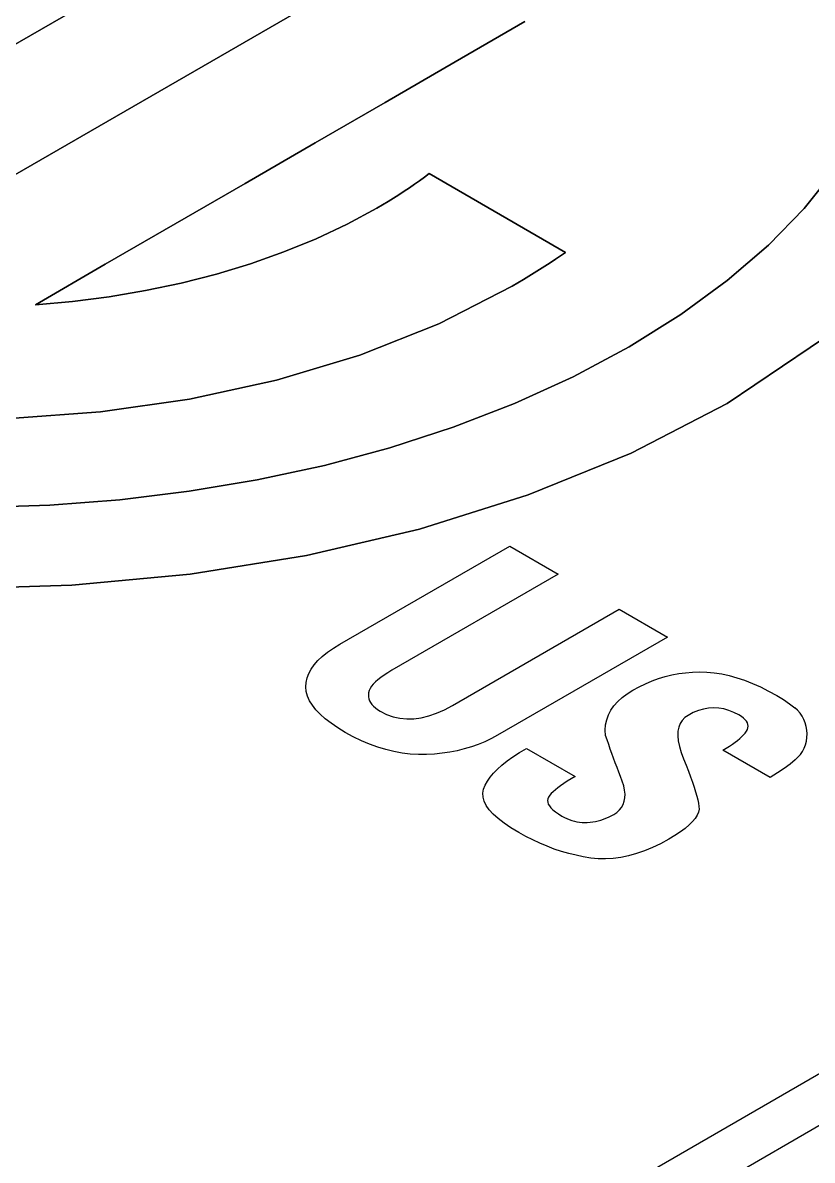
# Model space of a CAD drawing. Header units: inches. Extents: x 2.5 to 102.3, y 2 to 82.2.
# Drawn here: x 63.3183 to 63.4575, y 52.4942 to 52.6947 of the extents above; entities that cross this region are included whole.
import ezdxf

# ---------------------------------------------------------------- set-up
doc = ezdxf.new("R2010")
doc.units = ezdxf.units.IN
doc.header["$MEASUREMENT"] = 0
doc.layers.add('LABEL', color=2, linetype='Continuous')

msp = doc.modelspace()

# ---------------------------------------------------------------- linework, layer by layer
msp.add_line((63.35903, 52.44283), (63.65129, 52.61155))
at = {"layer": 'LABEL'}
for p, q in [((63.2288, 52.63997), (63.39397, 52.73533)), ((63.39397, 52.73533), (63.2288, 52.63997)), ((63.43373, 52.73531), (63.25374, 52.63139)), ((63.25374, 52.63139), (63.43373, 52.73531)), ((63.3945, 52.68775), (63.40683, 52.69488)), ((63.40683, 52.69488), (63.3945, 52.68775)), ((63.38217, 52.68062), (63.3945, 52.68775)), ((63.3945, 52.68775), (63.38217, 52.68062)), ((63.36984, 52.67349), (63.38217, 52.68062)), ((63.38217, 52.68062), (63.36984, 52.67349)), ((63.35751, 52.66636), (63.36984, 52.67349)), ((63.36984, 52.67349), (63.35751, 52.66636)), ((63.38996, 52.66807), (63.38912, 52.66744)), ((63.38912, 52.66744), (63.38996, 52.66807)), ((63.414, 52.6542), (63.38996, 52.66807)), ((63.38996, 52.66807), (63.414, 52.6542)), ((63.46142, 52.6686), (63.45605, 52.66194)), ((63.45605, 52.66194), (63.46142, 52.6686)), ((63.34518, 52.65923), (63.35751, 52.66636)), ((63.35751, 52.66636), (63.34518, 52.65923)), ((63.38736, 52.66619), (63.38646, 52.66558)), ((63.38646, 52.66558), (63.38736, 52.66619)), ((63.38825, 52.66682), (63.38736, 52.66619)), ((63.38736, 52.66619), (63.38825, 52.66682)), ((63.38912, 52.66744), (63.38825, 52.66682)), ((63.38825, 52.66682), (63.38912, 52.66744)), ((63.38461, 52.66436), (63.38367, 52.66376)), ((63.38367, 52.66376), (63.38461, 52.66436)), ((63.38555, 52.66496), (63.38461, 52.66436)), ((63.38461, 52.66436), (63.38555, 52.66496)), ((63.38646, 52.66558), (63.38555, 52.66496)), ((63.38555, 52.66496), (63.38646, 52.66558)), ((63.38074, 52.662), (63.37551, 52.65917)), ((63.37551, 52.65917), (63.38074, 52.662)), ((63.38173, 52.66258), (63.38074, 52.662)), ((63.38074, 52.662), (63.38173, 52.66258)), ((63.38271, 52.66316), (63.38173, 52.66258)), ((63.38173, 52.66258), (63.38271, 52.66316)), ((63.38367, 52.66376), (63.38271, 52.66316)), ((63.38271, 52.66316), (63.38367, 52.66376)), ((63.45605, 52.66194), (63.44974, 52.65547)), ((63.44974, 52.65547), (63.45605, 52.66194)), ((63.33285, 52.6521), (63.34518, 52.65923)), ((63.34518, 52.65923), (63.33285, 52.6521)), ((63.37551, 52.65917), (63.37004, 52.6566)), ((63.37004, 52.6566), (63.37551, 52.65917)), ((63.37004, 52.6566), (63.36435, 52.65427)), ((63.36435, 52.65427), (63.37004, 52.6566)), ((63.36435, 52.65427), (63.35847, 52.6522)), ((63.35847, 52.6522), (63.36435, 52.65427)), ((63.41309, 52.65359), (63.414, 52.6542)), ((63.414, 52.6542), (63.41309, 52.65359)), ((63.44974, 52.65547), (63.44249, 52.64923)), ((63.44249, 52.64923), (63.44974, 52.65547)), ((63.32053, 52.64497), (63.33285, 52.6521)), ((63.33285, 52.6521), (63.32053, 52.64497)), ((63.35847, 52.6522), (63.35243, 52.65037)), ((63.35243, 52.65037), (63.35847, 52.6522)), ((63.40941, 52.65117), (63.41034, 52.65177)), ((63.41034, 52.65177), (63.40941, 52.65117)), ((63.41034, 52.65177), (63.41127, 52.65237)), ((63.41127, 52.65237), (63.41034, 52.65177)), ((63.41127, 52.65237), (63.41219, 52.65298)), ((63.41219, 52.65298), (63.41127, 52.65237)), ((63.41219, 52.65298), (63.41309, 52.65359)), ((63.41309, 52.65359), (63.41219, 52.65298)), ((63.35243, 52.65037), (63.34624, 52.64879)), ((63.34624, 52.64879), (63.35243, 52.65037)), ((63.40655, 52.64939), (63.40751, 52.64998)), ((63.40751, 52.64998), (63.40655, 52.64939)), ((63.40751, 52.64998), (63.40847, 52.65057)), ((63.40847, 52.65057), (63.40751, 52.64998)), ((63.40847, 52.65057), (63.40941, 52.65117)), ((63.40941, 52.65117), (63.40847, 52.65057)), ((63.34624, 52.64879), (63.33994, 52.64746)), ((63.33994, 52.64746), (63.34624, 52.64879)), ((63.39164, 52.64162), (63.40459, 52.64823)), ((63.40459, 52.64823), (63.39164, 52.64162)), ((63.40459, 52.64823), (63.40557, 52.64881)), ((63.40557, 52.64881), (63.40459, 52.64823)), ((63.40557, 52.64881), (63.40655, 52.64939)), ((63.40655, 52.64939), (63.40557, 52.64881)), ((63.44249, 52.64923), (63.43431, 52.64324)), ((63.43431, 52.64324), (63.44249, 52.64923)), ((63.33353, 52.64638), (63.32706, 52.64555)), ((63.32706, 52.64555), (63.33353, 52.64638)), ((63.33994, 52.64746), (63.33353, 52.64638)), ((63.33353, 52.64638), (63.33994, 52.64746)), ((63.32706, 52.64555), (63.32053, 52.64497)), ((63.32053, 52.64497), (63.32706, 52.64555)), ((63.43431, 52.64324), (63.42518, 52.63755)), ((63.42518, 52.63755), (63.43431, 52.64324)), ((63.37772, 52.63609), (63.39164, 52.64162)), ((63.39164, 52.64162), (63.37772, 52.63609)), ((63.44248, 52.62756), (63.46243, 52.64103)), ((63.46243, 52.64103), (63.44248, 52.62756)), ((63.36302, 52.63166), (63.37772, 52.63609)), ((63.37772, 52.63609), (63.36302, 52.63166)), ((63.42518, 52.63755), (63.41535, 52.63229)), ((63.41535, 52.63229), (63.42518, 52.63755)), ((63.41535, 52.63229), (63.405, 52.62758)), ((63.405, 52.62758), (63.41535, 52.63229)), ((63.34772, 52.62832), (63.36302, 52.63166)), ((63.36302, 52.63166), (63.34772, 52.62832)), ((63.10044, 52.30263), (63.66682, 52.62963)), ((63.33201, 52.62608), (63.34772, 52.62832)), ((63.34772, 52.62832), (63.33201, 52.62608)), ((63.31607, 52.62494), (63.33201, 52.62608)), ((63.33201, 52.62608), (63.31607, 52.62494)), ((63.405, 52.62758), (63.3942, 52.6234)), ((63.3942, 52.6234), (63.405, 52.62758)), ((63.42554, 52.61884), (63.44248, 52.62756)), ((63.44248, 52.62756), (63.42554, 52.61884)), ((63.3942, 52.6234), (63.383, 52.61977)), ((63.383, 52.61977), (63.3942, 52.6234)), ((63.383, 52.61977), (63.37147, 52.61667)), ((63.37147, 52.61667), (63.383, 52.61977)), ((63.40738, 52.61147), (63.42554, 52.61884)), ((63.42554, 52.61884), (63.40738, 52.61147)), ((63.37147, 52.61667), (63.35965, 52.61411)), ((63.35965, 52.61411), (63.37147, 52.61667)), ((63.35965, 52.61411), (63.34762, 52.61209)), ((63.34762, 52.61209), (63.35965, 52.61411)), ((63.34762, 52.61209), (63.33541, 52.61061)), ((63.33541, 52.61061), (63.34762, 52.61209)), ((63.3231, 52.60967), (63.31074, 52.60928)), ((63.31074, 52.60928), (63.3231, 52.60967)), ((63.33541, 52.61061), (63.3231, 52.60967)), ((63.3231, 52.60967), (63.33541, 52.61061)), ((63.38823, 52.60545), (63.40738, 52.61147)), ((63.40738, 52.61147), (63.38823, 52.60545)), ((63.3683, 52.60079), (63.38823, 52.60545)), ((63.38823, 52.60545), (63.3683, 52.60079)), ((63.37422, 52.58517), (63.40415, 52.60245)), ((63.37422, 52.58517), (63.40415, 52.60245)), ((63.40415, 52.60245), (63.41271, 52.59751)), ((63.40415, 52.60245), (63.41271, 52.59751)), ((63.34781, 52.59749), (63.3683, 52.60079)), ((63.3683, 52.60079), (63.34781, 52.59749)), ((63.32697, 52.59554), (63.34781, 52.59749)), ((63.34781, 52.59749), (63.32697, 52.59554)), ((63.41271, 52.59751), (63.38334, 52.58055)), ((63.41271, 52.59751), (63.38334, 52.58055)), ((63.30599, 52.59495), (63.32697, 52.59554)), ((63.32697, 52.59554), (63.30599, 52.59495)), ((63.39405, 52.57436), (63.42343, 52.59132)), ((63.39405, 52.57436), (63.42343, 52.59132)), ((63.42343, 52.59132), (63.43195, 52.5864)), ((63.42343, 52.59132), (63.43195, 52.5864)), ((63.43195, 52.5864), (63.40202, 52.56912)), ((63.43195, 52.5864), (63.40202, 52.56912)), ((63.37111, 52.58301), (63.37203, 52.58374)), ((63.37111, 52.58301), (63.37203, 52.58374)), ((63.37203, 52.58374), (63.37306, 52.58446)), ((63.37203, 52.58374), (63.37306, 52.58446)), ((63.37306, 52.58446), (63.37422, 52.58517)), ((63.37306, 52.58446), (63.37422, 52.58517)), ((63.36966, 52.58153), (63.37033, 52.58227)), ((63.36966, 52.58153), (63.37033, 52.58227)), ((63.37033, 52.58227), (63.37111, 52.58301)), ((63.37033, 52.58227), (63.37111, 52.58301)), ((63.36841, 52.57922), (63.36871, 52.58)), ((63.36841, 52.57922), (63.36871, 52.58)), ((63.36871, 52.58), (63.36912, 52.58077)), ((63.36871, 52.58), (63.36912, 52.58077)), ((63.36912, 52.58077), (63.36966, 52.58153)), ((63.36912, 52.58077), (63.36966, 52.58153)), ((63.38199, 52.57971), (63.38142, 52.57931)), ((63.38199, 52.57971), (63.38142, 52.57931)), ((63.38263, 52.58013), (63.38199, 52.57971)), ((63.38263, 52.58013), (63.38199, 52.57971)), ((63.38334, 52.58055), (63.38263, 52.58013)), ((63.38334, 52.58055), (63.38263, 52.58013)), ((63.43156, 52.57944), (63.43274, 52.57973)), ((63.43156, 52.57944), (63.43274, 52.57973)), ((63.43274, 52.57973), (63.43395, 52.57996)), ((63.43274, 52.57973), (63.43395, 52.57996)), ((63.43395, 52.57996), (63.43516, 52.58013)), ((63.43395, 52.57996), (63.43516, 52.58013)), ((63.43516, 52.58013), (63.43639, 52.58024)), ((63.43516, 52.58013), (63.43639, 52.58024)), ((63.43639, 52.58024), (63.43764, 52.58028)), ((63.43639, 52.58024), (63.43764, 52.58028)), ((63.43764, 52.58028), (63.43891, 52.58025)), ((63.43764, 52.58028), (63.43891, 52.58025)), ((63.43891, 52.58025), (63.4402, 52.58012)), ((63.43891, 52.58025), (63.4402, 52.58012)), ((63.4402, 52.58012), (63.44151, 52.57992)), ((63.4402, 52.58012), (63.44151, 52.57992)), ((63.44151, 52.57992), (63.44284, 52.57963)), ((63.44151, 52.57992), (63.44284, 52.57963)), ((63.44284, 52.57963), (63.44419, 52.57925)), ((63.44284, 52.57963), (63.44419, 52.57925)), ((63.36821, 52.57763), (63.36825, 52.57843)), ((63.36821, 52.57763), (63.36825, 52.57843)), ((63.36829, 52.57682), (63.36821, 52.57763)), ((63.36829, 52.57682), (63.36821, 52.57763)), ((63.36825, 52.57843), (63.36841, 52.57922)), ((63.36825, 52.57843), (63.36841, 52.57922)), ((63.37978, 52.57773), (63.37954, 52.57735)), ((63.37978, 52.57773), (63.37954, 52.57735)), ((63.38009, 52.57812), (63.37978, 52.57773)), ((63.38009, 52.57812), (63.37978, 52.57773)), ((63.38047, 52.57851), (63.38009, 52.57812)), ((63.38047, 52.57851), (63.38009, 52.57812)), ((63.38091, 52.5789), (63.38047, 52.57851)), ((63.38091, 52.5789), (63.38047, 52.57851)), ((63.38142, 52.57931), (63.38091, 52.5789)), ((63.38142, 52.57931), (63.38091, 52.5789)), ((63.42587, 52.57705), (63.42697, 52.57765)), ((63.42587, 52.57705), (63.42697, 52.57765)), ((63.42697, 52.57765), (63.42809, 52.57819)), ((63.42697, 52.57765), (63.42809, 52.57819)), ((63.42809, 52.57819), (63.42923, 52.57867)), ((63.42809, 52.57819), (63.42923, 52.57867)), ((63.42923, 52.57867), (63.43039, 52.57908)), ((63.42923, 52.57867), (63.43039, 52.57908)), ((63.43039, 52.57908), (63.43156, 52.57944)), ((63.43039, 52.57908), (63.43156, 52.57944)), ((63.44419, 52.57925), (63.44556, 52.57879)), ((63.44419, 52.57925), (63.44556, 52.57879)), ((63.44556, 52.57879), (63.44695, 52.57824)), ((63.44556, 52.57879), (63.44695, 52.57824)), ((63.44695, 52.57824), (63.44835, 52.57761)), ((63.44695, 52.57824), (63.44835, 52.57761)), ((63.44835, 52.57761), (63.44978, 52.5769)), ((63.44835, 52.57761), (63.44978, 52.5769)), ((63.36851, 52.57601), (63.36829, 52.57682)), ((63.36851, 52.57601), (63.36829, 52.57682)), ((63.36887, 52.5752), (63.36851, 52.57601)), ((63.36887, 52.5752), (63.36851, 52.57601)), ((63.37927, 52.57659), (63.37923, 52.57623)), ((63.37927, 52.57659), (63.37923, 52.57623)), ((63.37923, 52.57623), (63.37924, 52.57587)), ((63.37923, 52.57623), (63.37924, 52.57587)), ((63.37924, 52.57587), (63.37931, 52.57552)), ((63.37924, 52.57587), (63.37931, 52.57552)), ((63.37937, 52.57697), (63.37927, 52.57659)), ((63.37937, 52.57697), (63.37927, 52.57659)), ((63.37954, 52.57735), (63.37937, 52.57697)), ((63.37954, 52.57735), (63.37937, 52.57697)), ((63.42318, 52.57503), (63.42396, 52.57574)), ((63.42318, 52.57503), (63.42396, 52.57574)), ((63.42396, 52.57574), (63.42485, 52.57641)), ((63.42396, 52.57574), (63.42485, 52.57641)), ((63.42485, 52.57641), (63.42587, 52.57705)), ((63.42485, 52.57641), (63.42587, 52.57705)), ((63.44978, 52.5769), (63.45123, 52.5761)), ((63.44978, 52.5769), (63.45123, 52.5761)), ((63.45123, 52.5761), (63.45242, 52.57538)), ((63.45123, 52.5761), (63.45242, 52.57538)), ((63.36936, 52.5744), (63.36887, 52.5752)), ((63.36936, 52.5744), (63.36887, 52.5752)), ((63.36998, 52.5736), (63.36936, 52.5744)), ((63.36998, 52.5736), (63.36936, 52.5744)), ((63.37074, 52.5728), (63.36998, 52.5736)), ((63.37074, 52.5728), (63.36998, 52.5736)), ((63.37931, 52.57552), (63.37943, 52.57518)), ((63.37931, 52.57552), (63.37943, 52.57518)), ((63.37943, 52.57518), (63.3796, 52.57485)), ((63.37943, 52.57518), (63.3796, 52.57485)), ((63.3796, 52.57485), (63.37983, 52.57452)), ((63.3796, 52.57485), (63.37983, 52.57452)), ((63.37983, 52.57452), (63.38012, 52.57421)), ((63.37983, 52.57452), (63.38012, 52.57421)), ((63.38012, 52.57421), (63.38046, 52.57391)), ((63.38012, 52.57421), (63.38046, 52.57391)), ((63.38046, 52.57391), (63.38086, 52.57362)), ((63.38046, 52.57391), (63.38086, 52.57362)), ((63.38086, 52.57362), (63.38131, 52.57333)), ((63.38086, 52.57362), (63.38131, 52.57333)), ((63.39122, 52.57298), (63.39262, 52.5736)), ((63.39122, 52.57298), (63.39262, 52.5736)), ((63.39262, 52.5736), (63.39405, 52.57436)), ((63.39262, 52.5736), (63.39405, 52.57436)), ((63.42197, 52.5735), (63.42251, 52.57428)), ((63.42197, 52.5735), (63.42251, 52.57428)), ((63.42251, 52.57428), (63.42318, 52.57503)), ((63.42251, 52.57428), (63.42318, 52.57503)), ((63.43831, 52.57372), (63.43741, 52.57346)), ((63.43831, 52.57372), (63.43741, 52.57346)), ((63.43921, 52.57388), (63.43831, 52.57372)), ((63.43921, 52.57388), (63.43831, 52.57372)), ((63.4401, 52.57394), (63.43921, 52.57388)), ((63.4401, 52.57394), (63.43921, 52.57388)), ((63.44099, 52.5739), (63.4401, 52.57394)), ((63.44099, 52.5739), (63.4401, 52.57394)), ((63.44188, 52.57375), (63.44099, 52.5739)), ((63.44188, 52.57375), (63.44099, 52.5739)), ((63.44277, 52.57349), (63.44188, 52.57375)), ((63.44277, 52.57349), (63.44188, 52.57375)), ((63.45242, 52.57538), (63.45348, 52.57466)), ((63.45242, 52.57538), (63.45348, 52.57466)), ((63.45348, 52.57466), (63.45441, 52.57395)), ((63.45348, 52.57466), (63.45441, 52.57395)), ((63.37163, 52.572), (63.37074, 52.5728)), ((63.37163, 52.572), (63.37074, 52.5728)), ((63.37266, 52.57121), (63.37163, 52.572)), ((63.37266, 52.57121), (63.37163, 52.572)), ((63.38131, 52.57333), (63.38242, 52.57278)), ((63.38131, 52.57333), (63.38242, 52.57278)), ((63.38242, 52.57278), (63.38357, 52.57236)), ((63.38242, 52.57278), (63.38357, 52.57236)), ((63.38357, 52.57236), (63.38476, 52.5721)), ((63.38357, 52.57236), (63.38476, 52.5721)), ((63.38476, 52.5721), (63.38598, 52.57198)), ((63.38476, 52.5721), (63.38598, 52.57198)), ((63.38598, 52.57198), (63.38724, 52.57201)), ((63.38598, 52.57198), (63.38724, 52.57201)), ((63.38724, 52.57201), (63.38853, 52.57219)), ((63.38724, 52.57201), (63.38853, 52.57219)), ((63.38853, 52.57219), (63.38986, 52.57251)), ((63.38853, 52.57219), (63.38986, 52.57251)), ((63.38986, 52.57251), (63.39122, 52.57298)), ((63.38986, 52.57251), (63.39122, 52.57298)), ((63.42105, 52.57095), (63.42124, 52.57183)), ((63.42105, 52.57095), (63.42124, 52.57183)), ((63.42124, 52.57183), (63.42154, 52.57268)), ((63.42124, 52.57183), (63.42154, 52.57268)), ((63.42154, 52.57268), (63.42197, 52.5735)), ((63.42154, 52.57268), (63.42197, 52.5735)), ((63.43456, 52.57173), (63.4342, 52.57117)), ((63.43456, 52.57173), (63.4342, 52.57117)), ((63.43502, 52.57221), (63.43456, 52.57173)), ((63.43502, 52.57221), (63.43456, 52.57173)), ((63.4356, 52.57261), (63.43502, 52.57221)), ((63.4356, 52.57261), (63.43502, 52.57221)), ((63.43651, 52.57309), (63.4356, 52.57261)), ((63.43651, 52.57309), (63.4356, 52.57261)), ((63.43741, 52.57346), (63.43651, 52.57309)), ((63.43741, 52.57346), (63.43651, 52.57309)), ((63.44366, 52.57314), (63.44277, 52.57349)), ((63.44366, 52.57314), (63.44277, 52.57349)), ((63.44455, 52.57268), (63.44366, 52.57314)), ((63.44455, 52.57268), (63.44366, 52.57314)), ((63.44498, 52.57241), (63.44455, 52.57268)), ((63.44498, 52.57241), (63.44455, 52.57268)), ((63.44535, 52.57213), (63.44498, 52.57241)), ((63.44535, 52.57213), (63.44498, 52.57241)), ((63.44565, 52.57185), (63.44535, 52.57213)), ((63.44565, 52.57185), (63.44535, 52.57213)), ((63.44588, 52.57157), (63.44565, 52.57185)), ((63.44588, 52.57157), (63.44565, 52.57185)), ((63.37383, 52.57041), (63.37266, 52.57121)), ((63.37383, 52.57041), (63.37266, 52.57121)), ((63.37513, 52.56962), (63.37383, 52.57041)), ((63.37513, 52.56962), (63.37383, 52.57041)), ((63.37656, 52.56884), (63.37513, 52.56962)), ((63.37656, 52.56884), (63.37513, 52.56962)), ((63.42098, 52.57003), (63.42105, 52.57095)), ((63.42098, 52.57003), (63.42105, 52.57095)), ((63.42104, 52.56907), (63.42098, 52.57003)), ((63.42104, 52.56907), (63.42098, 52.57003)), ((63.43381, 52.5698), (63.43378, 52.569)), ((63.43381, 52.5698), (63.43378, 52.569)), ((63.43395, 52.57052), (63.43381, 52.5698)), ((63.43395, 52.57052), (63.43381, 52.5698)), ((63.4342, 52.57117), (63.43395, 52.57052)), ((63.4342, 52.57117), (63.43395, 52.57052)), ((63.44564, 52.56949), (63.44588, 52.5698)), ((63.44564, 52.56949), (63.44588, 52.5698)), ((63.44605, 52.57128), (63.44588, 52.57157)), ((63.44605, 52.57128), (63.44588, 52.57157)), ((63.44588, 52.5698), (63.44604, 52.5701)), ((63.44588, 52.5698), (63.44604, 52.5701)), ((63.44604, 52.5701), (63.44615, 52.5704)), ((63.44604, 52.5701), (63.44615, 52.5704)), ((63.44615, 52.571), (63.44605, 52.57128)), ((63.44615, 52.571), (63.44605, 52.57128)), ((63.44618, 52.5707), (63.44615, 52.571)), ((63.44618, 52.5707), (63.44615, 52.571)), ((63.44615, 52.5704), (63.44618, 52.5707)), ((63.44615, 52.5704), (63.44618, 52.5707)), ((63.37799, 52.56814), (63.37656, 52.56884)), ((63.37799, 52.56814), (63.37656, 52.56884)), ((63.37943, 52.56753), (63.37799, 52.56814)), ((63.37943, 52.56753), (63.37799, 52.56814)), ((63.39976, 52.56797), (63.39859, 52.56748)), ((63.39976, 52.56797), (63.39859, 52.56748)), ((63.40091, 52.56851), (63.39976, 52.56797)), ((63.40091, 52.56851), (63.39976, 52.56797)), ((63.40202, 52.56912), (63.40091, 52.56851)), ((63.40202, 52.56912), (63.40091, 52.56851)), ((63.42131, 52.56828), (63.42104, 52.56907)), ((63.42131, 52.56828), (63.42104, 52.56907)), ((63.42159, 52.56748), (63.42131, 52.56828)), ((63.42159, 52.56748), (63.42131, 52.56828)), ((63.43378, 52.569), (63.43386, 52.56811)), ((63.43378, 52.569), (63.43386, 52.56811)), ((63.43386, 52.56811), (63.43406, 52.56714)), ((63.43386, 52.56811), (63.43406, 52.56714)), ((63.44339, 52.56753), (63.44386, 52.56787)), ((63.44339, 52.56753), (63.44386, 52.56787)), ((63.44386, 52.56787), (63.4443, 52.56821)), ((63.44386, 52.56787), (63.4443, 52.56821)), ((63.4443, 52.56821), (63.4447, 52.56854)), ((63.4443, 52.56821), (63.4447, 52.56854)), ((63.4447, 52.56854), (63.44505, 52.56887)), ((63.4447, 52.56854), (63.44505, 52.56887)), ((63.44505, 52.56887), (63.44537, 52.56918)), ((63.44505, 52.56887), (63.44537, 52.56918)), ((63.44537, 52.56918), (63.44564, 52.56949)), ((63.44537, 52.56918), (63.44564, 52.56949)), ((63.38087, 52.567), (63.37943, 52.56753)), ((63.38087, 52.567), (63.37943, 52.56753)), ((63.38231, 52.56657), (63.38087, 52.567)), ((63.38231, 52.56657), (63.38087, 52.567)), ((63.38374, 52.56622), (63.38231, 52.56657)), ((63.38374, 52.56622), (63.38231, 52.56657)), ((63.38518, 52.56596), (63.38374, 52.56622)), ((63.38518, 52.56596), (63.38374, 52.56622)), ((63.38661, 52.56579), (63.38518, 52.56596)), ((63.38661, 52.56579), (63.38518, 52.56596)), ((63.38804, 52.56571), (63.38661, 52.56579)), ((63.38804, 52.56571), (63.38661, 52.56579)), ((63.38947, 52.56571), (63.38804, 52.56571)), ((63.38947, 52.56571), (63.38804, 52.56571)), ((63.39087, 52.5658), (63.38947, 52.56571)), ((63.39087, 52.5658), (63.38947, 52.56571)), ((63.39223, 52.56593), (63.39087, 52.5658)), ((63.39223, 52.56593), (63.39087, 52.5658)), ((63.39357, 52.56613), (63.39223, 52.56593)), ((63.39357, 52.56613), (63.39223, 52.56593)), ((63.39487, 52.56638), (63.39357, 52.56613)), ((63.39487, 52.56638), (63.39357, 52.56613)), ((63.39614, 52.56669), (63.39487, 52.56638)), ((63.39614, 52.56669), (63.39487, 52.56638)), ((63.39738, 52.56706), (63.39614, 52.56669)), ((63.39738, 52.56706), (63.39614, 52.56669)), ((63.39859, 52.56748), (63.39738, 52.56706)), ((63.39859, 52.56748), (63.39738, 52.56706)), ((63.40472, 52.56532), (63.40585, 52.56605)), ((63.40472, 52.56532), (63.40585, 52.56605)), ((63.40585, 52.56605), (63.40708, 52.5668)), ((63.40585, 52.56605), (63.40708, 52.5668)), ((63.40708, 52.5668), (63.41568, 52.56183)), ((63.40708, 52.5668), (63.41568, 52.56183)), ((63.42187, 52.56668), (63.42159, 52.56748)), ((63.42187, 52.56668), (63.42159, 52.56748)), ((63.42216, 52.56587), (63.42187, 52.56668)), ((63.42216, 52.56587), (63.42187, 52.56668)), ((63.42245, 52.56507), (63.42216, 52.56587)), ((63.42245, 52.56507), (63.42216, 52.56587)), ((63.43406, 52.56714), (63.43436, 52.56609)), ((63.43406, 52.56714), (63.43436, 52.56609)), ((63.43436, 52.56609), (63.43478, 52.56496)), ((63.43436, 52.56609), (63.43478, 52.56496)), ((63.44172, 52.56648), (63.44231, 52.56683)), ((63.44172, 52.56648), (63.44231, 52.56683)), ((63.45004, 52.56167), (63.44172, 52.56648)), ((63.45004, 52.56167), (63.44172, 52.56648)), ((63.44231, 52.56683), (63.44287, 52.56718)), ((63.44231, 52.56683), (63.44287, 52.56718)), ((63.44287, 52.56718), (63.44339, 52.56753)), ((63.44287, 52.56718), (63.44339, 52.56753)), ((63.40197, 52.56314), (63.40278, 52.56386)), ((63.40197, 52.56314), (63.40278, 52.56386)), ((63.40278, 52.56386), (63.40369, 52.56459)), ((63.40278, 52.56386), (63.40369, 52.56459)), ((63.40369, 52.56459), (63.40472, 52.56532)), ((63.40369, 52.56459), (63.40472, 52.56532)), ((63.42275, 52.56426), (63.42245, 52.56507)), ((63.42275, 52.56426), (63.42245, 52.56507)), ((63.42306, 52.56345), (63.42275, 52.56426)), ((63.42306, 52.56345), (63.42275, 52.56426)), ((63.43478, 52.56496), (63.43524, 52.56382)), ((63.43478, 52.56496), (63.43524, 52.56382)), ((63.43524, 52.56382), (63.43565, 52.56275)), ((63.43524, 52.56382), (63.43565, 52.56275)), ((63.45357, 52.564), (63.45253, 52.56323)), ((63.45357, 52.564), (63.45253, 52.56323)), ((63.45449, 52.56476), (63.45357, 52.564)), ((63.45449, 52.56476), (63.45357, 52.564)), ((63.4002, 52.56101), (63.40068, 52.56171)), ((63.4002, 52.56101), (63.40068, 52.56171)), ((63.40068, 52.56171), (63.40127, 52.56242)), ((63.40068, 52.56171), (63.40127, 52.56242)), ((63.40127, 52.56242), (63.40197, 52.56314)), ((63.40127, 52.56242), (63.40197, 52.56314)), ((63.41568, 52.56183), (63.41496, 52.5614)), ((63.41568, 52.56183), (63.41496, 52.5614)), ((63.42337, 52.56263), (63.42306, 52.56345)), ((63.42337, 52.56263), (63.42306, 52.56345)), ((63.42368, 52.56182), (63.42337, 52.56263)), ((63.42368, 52.56182), (63.42337, 52.56263)), ((63.42399, 52.561), (63.42368, 52.56182)), ((63.42399, 52.561), (63.42368, 52.56182)), ((63.43565, 52.56275), (63.43603, 52.56175)), ((63.43565, 52.56275), (63.43603, 52.56175)), ((63.43603, 52.56175), (63.43637, 52.56081)), ((63.43603, 52.56175), (63.43637, 52.56081)), ((63.45135, 52.56246), (63.45004, 52.56167)), ((63.45135, 52.56246), (63.45004, 52.56167)), ((63.45253, 52.56323), (63.45135, 52.56246)), ((63.45253, 52.56323), (63.45135, 52.56246)), ((63.39942, 52.55892), (63.39955, 52.55961)), ((63.39942, 52.55892), (63.39955, 52.55961)), ((63.39955, 52.55961), (63.39982, 52.56031)), ((63.39955, 52.55961), (63.39982, 52.56031)), ((63.39982, 52.56031), (63.4002, 52.56101)), ((63.39982, 52.56031), (63.4002, 52.56101)), ((63.41263, 52.55985), (63.41219, 52.5595)), ((63.41263, 52.55985), (63.41219, 52.5595)), ((63.41312, 52.56022), (63.41263, 52.55985)), ((63.41312, 52.56022), (63.41263, 52.55985)), ((63.41368, 52.5606), (63.41312, 52.56022)), ((63.41368, 52.5606), (63.41312, 52.56022)), ((63.41429, 52.56099), (63.41368, 52.5606)), ((63.41429, 52.56099), (63.41368, 52.5606)), ((63.41496, 52.5614), (63.41429, 52.56099)), ((63.41496, 52.5614), (63.41429, 52.56099)), ((63.42424, 52.5602), (63.42399, 52.561)), ((63.42424, 52.5602), (63.42399, 52.561)), ((63.4244, 52.55945), (63.42424, 52.5602)), ((63.4244, 52.55945), (63.42424, 52.5602)), ((63.43637, 52.56081), (63.43666, 52.55994)), ((63.43637, 52.56081), (63.43666, 52.55994)), ((63.43666, 52.55994), (63.43691, 52.55913)), ((63.43666, 52.55994), (63.43691, 52.55913)), ((63.39945, 52.55821), (63.39942, 52.55892)), ((63.39945, 52.55821), (63.39942, 52.55892)), ((63.39965, 52.55748), (63.39945, 52.55821)), ((63.39965, 52.55748), (63.39945, 52.55821)), ((63.41087, 52.55792), (63.41082, 52.55761)), ((63.41087, 52.55792), (63.41082, 52.55761)), ((63.41082, 52.55761), (63.41084, 52.5573)), ((63.41082, 52.55761), (63.41084, 52.5573)), ((63.411, 52.55821), (63.41087, 52.55792)), ((63.411, 52.55821), (63.41087, 52.55792)), ((63.41121, 52.55852), (63.411, 52.55821)), ((63.41121, 52.55852), (63.411, 52.55821)), ((63.41148, 52.55883), (63.41121, 52.55852)), ((63.41148, 52.55883), (63.41121, 52.55852)), ((63.41181, 52.55916), (63.41148, 52.55883)), ((63.41181, 52.55916), (63.41148, 52.55883)), ((63.41219, 52.5595), (63.41181, 52.55916)), ((63.41219, 52.5595), (63.41181, 52.55916)), ((63.42435, 52.55748), (63.42446, 52.55809)), ((63.42435, 52.55748), (63.42446, 52.55809)), ((63.42447, 52.55875), (63.4244, 52.55945)), ((63.42447, 52.55875), (63.4244, 52.55945)), ((63.42446, 52.55809), (63.42447, 52.55875)), ((63.42446, 52.55809), (63.42447, 52.55875)), ((63.43691, 52.55913), (63.43713, 52.55839)), ((63.43691, 52.55913), (63.43713, 52.55839)), ((63.43713, 52.55839), (63.4373, 52.55772)), ((63.43713, 52.55839), (63.4373, 52.55772)), ((63.4373, 52.55772), (63.43743, 52.55711)), ((63.4373, 52.55772), (63.43743, 52.55711)), ((63.40002, 52.55674), (63.39965, 52.55748)), ((63.40002, 52.55674), (63.39965, 52.55748)), ((63.40055, 52.55598), (63.40002, 52.55674)), ((63.40055, 52.55598), (63.40002, 52.55674)), ((63.40125, 52.55521), (63.40055, 52.55598)), ((63.40125, 52.55521), (63.40055, 52.55598)), ((63.41084, 52.5573), (63.41095, 52.55698)), ((63.41084, 52.5573), (63.41095, 52.55698)), ((63.41095, 52.55698), (63.41113, 52.55665)), ((63.41095, 52.55698), (63.41113, 52.55665)), ((63.41113, 52.55665), (63.4114, 52.55631)), ((63.41113, 52.55665), (63.4114, 52.55631)), ((63.4114, 52.55631), (63.41176, 52.55596)), ((63.4114, 52.55631), (63.41176, 52.55596)), ((63.41176, 52.55596), (63.4122, 52.5556)), ((63.41176, 52.55596), (63.4122, 52.5556)), ((63.4122, 52.5556), (63.41273, 52.55524)), ((63.4122, 52.5556), (63.41273, 52.55524)), ((63.42302, 52.55552), (63.42349, 52.55594)), ((63.42302, 52.55552), (63.42349, 52.55594)), ((63.42349, 52.55594), (63.42387, 52.5564)), ((63.42349, 52.55594), (63.42387, 52.5564)), ((63.42387, 52.5564), (63.42415, 52.55692)), ((63.42387, 52.5564), (63.42415, 52.55692)), ((63.42415, 52.55692), (63.42435, 52.55748)), ((63.42415, 52.55692), (63.42435, 52.55748)), ((63.43742, 52.55555), (63.43719, 52.55501)), ((63.43742, 52.55555), (63.43719, 52.55501)), ((63.43753, 52.55607), (63.43742, 52.55555)), ((63.43753, 52.55607), (63.43742, 52.55555)), ((63.43743, 52.55711), (63.43751, 52.55657)), ((63.43743, 52.55711), (63.43751, 52.55657)), ((63.43751, 52.55657), (63.43753, 52.55607)), ((63.43751, 52.55657), (63.43753, 52.55607)), ((63.40212, 52.55443), (63.40125, 52.55521)), ((63.40212, 52.55443), (63.40125, 52.55521)), ((63.40315, 52.55363), (63.40212, 52.55443)), ((63.40315, 52.55363), (63.40212, 52.55443)), ((63.40436, 52.55281), (63.40315, 52.55363)), ((63.40436, 52.55281), (63.40315, 52.55363)), ((63.41273, 52.55524), (63.41335, 52.55486)), ((63.41273, 52.55524), (63.41335, 52.55486)), ((63.41335, 52.55486), (63.41378, 52.55462)), ((63.41335, 52.55486), (63.41378, 52.55462)), ((63.41378, 52.55462), (63.41421, 52.55442)), ((63.41378, 52.55462), (63.41421, 52.55442)), ((63.41421, 52.55442), (63.41465, 52.55424)), ((63.41421, 52.55442), (63.41465, 52.55424)), ((63.41465, 52.55424), (63.41509, 52.55408)), ((63.41465, 52.55424), (63.41509, 52.55408)), ((63.41509, 52.55408), (63.41554, 52.55396)), ((63.41509, 52.55408), (63.41554, 52.55396)), ((63.41554, 52.55396), (63.41599, 52.55386)), ((63.41554, 52.55396), (63.41599, 52.55386)), ((63.41599, 52.55386), (63.41645, 52.55379)), ((63.41599, 52.55386), (63.41645, 52.55379)), ((63.41645, 52.55379), (63.4169, 52.55376)), ((63.41645, 52.55379), (63.4169, 52.55376)), ((63.4169, 52.55376), (63.41736, 52.55375)), ((63.4169, 52.55376), (63.41736, 52.55375)), ((63.41736, 52.55375), (63.41782, 52.55376)), ((63.41736, 52.55375), (63.41782, 52.55376)), ((63.41782, 52.55376), (63.4183, 52.5538)), ((63.41782, 52.55376), (63.4183, 52.5538)), ((63.4183, 52.5538), (63.41877, 52.55385)), ((63.4183, 52.5538), (63.41877, 52.55385)), ((63.41877, 52.55385), (63.41924, 52.55393)), ((63.41877, 52.55385), (63.41924, 52.55393)), ((63.41924, 52.55393), (63.41972, 52.55403)), ((63.41924, 52.55393), (63.41972, 52.55403)), ((63.41972, 52.55403), (63.42018, 52.55416)), ((63.41972, 52.55403), (63.42018, 52.55416)), ((63.42018, 52.55416), (63.42065, 52.55431)), ((63.42018, 52.55416), (63.42065, 52.55431)), ((63.42065, 52.55431), (63.42111, 52.55448)), ((63.42065, 52.55431), (63.42111, 52.55448)), ((63.42111, 52.55448), (63.42157, 52.55468)), ((63.42111, 52.55448), (63.42157, 52.55468)), ((63.42157, 52.55468), (63.42202, 52.5549)), ((63.42157, 52.55468), (63.42202, 52.5549)), ((63.42202, 52.5549), (63.42247, 52.55514)), ((63.42202, 52.5549), (63.42247, 52.55514)), ((63.42247, 52.55514), (63.42302, 52.55552)), ((63.42247, 52.55514), (63.42302, 52.55552)), ((63.43638, 52.55389), (63.43578, 52.5533)), ((63.43638, 52.55389), (63.43578, 52.5533)), ((63.43685, 52.55446), (63.43638, 52.55389)), ((63.43685, 52.55446), (63.43638, 52.55389)), ((63.43719, 52.55501), (63.43685, 52.55446)), ((63.43719, 52.55501), (63.43685, 52.55446)), ((63.40573, 52.55197), (63.40436, 52.55281)), ((63.40573, 52.55197), (63.40436, 52.55281)), ((63.40697, 52.55129), (63.40573, 52.55197)), ((63.40697, 52.55129), (63.40573, 52.55197)), ((63.43423, 52.55208), (63.43328, 52.55145)), ((63.43423, 52.55208), (63.43328, 52.55145)), ((63.43507, 52.5527), (63.43423, 52.55208)), ((63.43507, 52.5527), (63.43423, 52.55208)), ((63.43578, 52.5533), (63.43507, 52.5527)), ((63.43578, 52.5533), (63.43507, 52.5527)), ((63.40822, 52.55065), (63.40697, 52.55129)), ((63.40822, 52.55065), (63.40697, 52.55129)), ((63.40947, 52.55007), (63.40822, 52.55065)), ((63.40947, 52.55007), (63.40822, 52.55065)), ((63.41073, 52.54954), (63.40947, 52.55007)), ((63.41073, 52.54954), (63.40947, 52.55007)), ((63.412, 52.54906), (63.41073, 52.54954)), ((63.412, 52.54906), (63.41073, 52.54954)), ((63.43075, 52.55), (63.42931, 52.54931)), ((63.43075, 52.55), (63.42931, 52.54931)), ((63.4322, 52.5508), (63.43075, 52.55)), ((63.4322, 52.5508), (63.43075, 52.55)), ((63.43328, 52.55145), (63.4322, 52.5508)), ((63.43328, 52.55145), (63.4322, 52.5508)), ((63.41327, 52.54864), (63.412, 52.54906)), ((63.41327, 52.54864), (63.412, 52.54906)), ((63.41455, 52.54827), (63.41327, 52.54864)), ((63.41455, 52.54827), (63.41327, 52.54864)), ((63.41583, 52.54795), (63.41455, 52.54827)), ((63.41583, 52.54795), (63.41455, 52.54827)), ((63.41712, 52.54768), (63.41583, 52.54795)), ((63.41712, 52.54768), (63.41583, 52.54795)), ((63.41842, 52.54747), (63.41712, 52.54768)), ((63.41842, 52.54747), (63.41712, 52.54768)), ((63.42373, 52.54757), (63.42238, 52.5474)), ((63.42373, 52.54757), (63.42238, 52.5474)), ((63.4251, 52.54786), (63.42373, 52.54757)), ((63.4251, 52.54786), (63.42373, 52.54757)), ((63.42649, 52.54824), (63.4251, 52.54786)), ((63.42649, 52.54824), (63.4251, 52.54786)), ((63.42789, 52.54872), (63.42649, 52.54824)), ((63.42789, 52.54872), (63.42649, 52.54824)), ((63.42931, 52.54931), (63.42789, 52.54872)), ((63.42931, 52.54931), (63.42789, 52.54872)), ((63.41972, 52.54734), (63.41842, 52.54747)), ((63.41972, 52.54734), (63.41842, 52.54747)), ((63.42104, 52.54732), (63.41972, 52.54734)), ((63.42104, 52.54732), (63.41972, 52.54734)), ((63.42238, 52.5474), (63.42104, 52.54732)), ((63.42238, 52.5474), (63.42104, 52.54732))]:
    msp.add_line(p, q, dxfattribs=at)
msp.add_arc((63.45056, 52.56932), 0.00602, 310.7514, 50.2453, dxfattribs=at)

doc.saveas('drawing.dxf')
